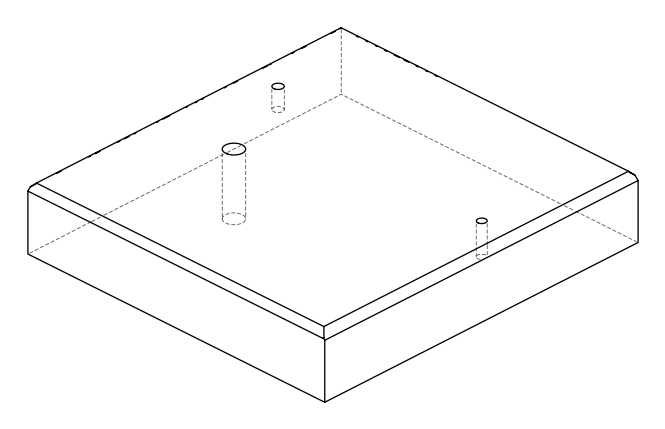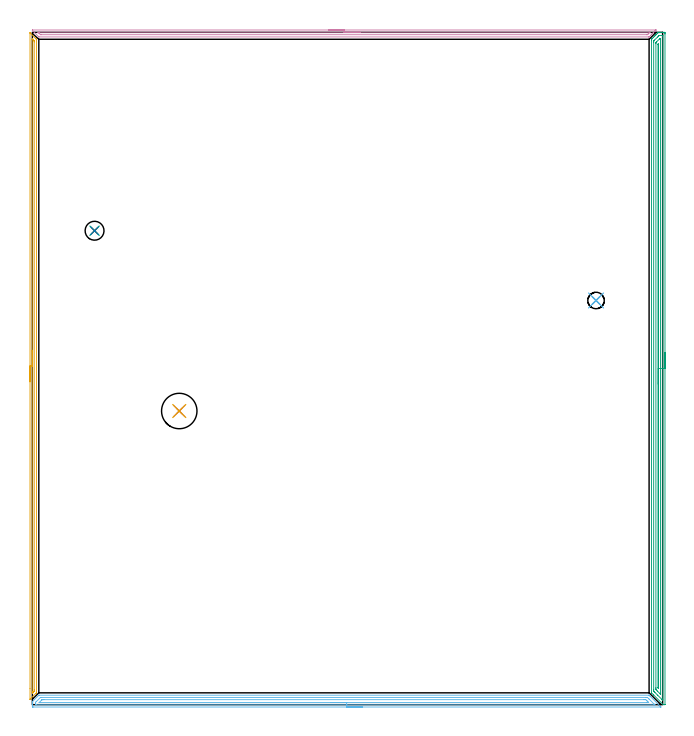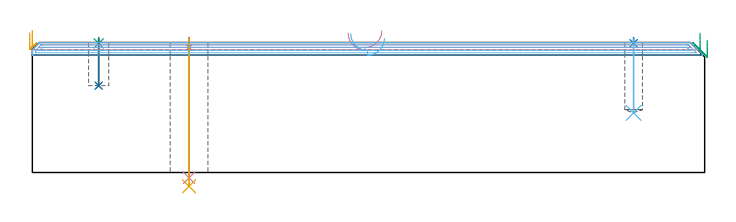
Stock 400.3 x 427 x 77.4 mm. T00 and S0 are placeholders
(PLAN: 12 operations, 6 tool changes, 37.9 min)
(1 SPOT_DRILL | STEP1HOLE | NXT0321_9005460120000 | 0.05 min | 183 mm3)
(2 SPOT_DRILL_1 | STEP1POCKET | NXT0321_9005460120000 | 0.03 min | 2 mm3)
(3 SPOT_DRILL_2 | STEP1POCKET_1 | NXT0321_9005460120000 | 0.03 min | 1 mm3)
(4 DRILL_THROUGH_HOLE_INTO_CENTER | STEP1HOLE | NXT0301_065 | 0.33 min | 5211 mm3)
(5 DRILL_TO_ENLARGE_THROUGH_HOLE | STEP1HOLE | UGT0301_054 | 0.35 min | 25342 mm3)
(6 DRILL_BLIND_HOLE_INTO_CENTER | STEP1POCKET | NXT0301_076 | 0.18 min | 3502 mm3)
(7 DRILL_BLIND_HOLE_INTO_CENTER_1 | STEP1POCKET_1 | NXT0301_042 | 0.11 min | 974 mm3)
(8 DRILL_TO_ENLARGE_BLIND_HOLE | STEP1POCKET_1 | UGT0301_373 | 0.11 min | 1920 mm3)
(9 AREA_MILL | FG_CHAMFER_SURFACE | UGT0205_001 | 13.67 min | 15800 mm3)
(10 AREA_MILL_1 | FG_CHAMFER_SURFACE_1 | UGT0205_001 | 6.45 min | 3799 mm3)
(11 AREA_MILL_2 | FG_CHAMFER_SURFACE_2 | UGT0205_001 | 6.88 min | 3554 mm3)
(12 AREA_MILL_3 | FG_CHAMFER_SURFACE_3 | UGT0205_001 | 9.67 min | 11046 mm3)
(TOOL NXT0321_9005460120000 | NC Spot Drill, 142deg, 12mm, Carbide, Uncoated | D12 PA142 FL30 Z2)
(TOOL NXT0301_065 | Carbide Drill 9.4mm [860.1-0940-075A1-MM 2214] | D9.4 PA140 FL98 Z2)
(TOOL UGT0301_054 | Twist Drill 22.5 mm | D22.5 PA118 FL155 Z2)
(TOOL NXT0301_076 | Carbide Drill 10.5mm [860.1-1050-032A1-MM 2214] | D10.5 PA140 FL55 Z2)
(TOOL NXT0301_042 | Carbide Drill 7.1mm [860.1-0710-057A1-MM 2214] | D7.1 PA140 FL85 Z2)
(TOOL UGT0301_373 | Twist Drill Flat Bottom 12 mm | D12 PA180 FL101 Z2)
(TOOL UGT0205_001 | Chamfer Mill 20 x 3 x 45 deg. | D20 FL50 Z2)
(OP 1 SPOT_DRILL)
G17 G21 G94 G90
T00 M6
G54
G17 G0 G90 X93.3 Y186.5 S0 M3
G43 Z87.4 H0
G94 G81 G98 Z74.4 F250. R80.4
G80
M5
M2
(OP 2 SPOT_DRILL_1)
G17 G21 G94 G90
T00 M6
G54
G17 G0 G90 X358. Y256.7 S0 M3
G43 Z87.4 H0
G94 G81 G98 Z76.948 F250. R80.4
G80
M5
M2
(OP 3 SPOT_DRILL_2)
G17 G21 G94 G90
T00 M6
G54
G17 G0 G90 X39.5 Y301. S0 M3
G43 Z87.4 H0
G94 G81 G98 Z76.875 F250. R80.4
G80
M5
M2
(OP 4 DRILL_THROUGH_HOLE_INTO_CENTER)
G17 G21 G94 G90
T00 M6
G54
G17 G0 G90 X93.3 Y186.5 S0 M3
G43 Z87.4 H1
G94 G73 G98 Z-3.211 F250. Q8.957 R79.4
G80
M5
M2
(OP 5 DRILL_TO_ENLARGE_THROUGH_HOLE)
G17 G21 G94 G90
T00 M6
G54
G17 G0 G90 X93.3 Y186.5 S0 M3
G43 Z87.4 H0
G94 G73 G98 Z-8.26 F250. Q21.415 R79.4
G80
M5
M2
(OP 6 DRILL_BLIND_HOLE_INTO_CENTER)
G17 G21 G94 G90
T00 M6
G54
G17 G0 G90 X358. Y256.7 S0 M3
G43 Z87.4 H1
G94 G81 G98 Z35.5 F250. R79.4
G80
M5
M2
(OP 7 DRILL_BLIND_HOLE_INTO_CENTER_1)
G17 G21 G94 G90
T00 M6
G54
G17 G0 G90 X39.5 Y301. S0 M3
G43 Z87.4 H1
G94 G81 G98 Z51.7 F250. R79.4
G80
M5
M2
(OP 8 DRILL_TO_ENLARGE_BLIND_HOLE)
G17 G21 G94 G90
T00 M6
G54
G17 G0 G90 X39.5 Y301. S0 M3
G43 Z87.4 H0
G94 G81 G98 Z51.7 F250. R79.4
G80
M5
M2
(OP 9 AREA_MILL)
G17 G21 G94 G90
T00 M6
G54
G17 G0 G90 X401.8 Y223.5 S1061 M3
G43 Z87.4 H0
Z78.8
G94 G1 Y223.462 Z77.928 F250.
Y223.348 Z77.064
Y223.159 Z76.212
Y222.897 Z75.38
Y222.563 Z74.574
Y222.16 Z73.8
Y221.691 Z73.064
Y221.16 Z72.372
Y220.571 Z71.729
Y219.928 Z71.14
Y219.236 Z70.609
Y218.5 Z70.14
Y217.726 Z69.737
Y216.92 Z69.403
Y216.088 Z69.141
Y215.236 Z68.952
Y214.372 Z68.838
Y213.5 Z68.8
Y0.186
X401.795 Y0.053 Z68.804
X401.793 Y0.01 Z68.806
X401.587 Y0. Z69.013
X401.289 Z69.311
X400.982 Y0.001 Z69.614
X400.692 Y0.009 Z69.905
X400.681 Y0.017 Z69.916
X394.533 Y6.167 Z76.067
X394.437 Y6.262 Z76.16
X394.402 Y6.297 Z76.196
X393.307 Y7.392 Z77.292
X393.285 Y7.415 Z77.313
X393.206 Y7.498 Z77.392
X393.2 Y7.788 Z77.4
Y421.895
X393.203 Y422.595 Z77.388
X393.372 Y422.772 Z77.228
X393.389 Y422.79 Z77.211
X393.562 Y422.964 Z77.035
X394.283 Y423.684 Z76.316
X394.437 Y423.839 Z76.159
X394.86 Y424.26 Z75.74
X395.178 Y424.578 Z75.421
X395.312 Y424.714 Z75.284
X395.682 Y425.082 Z74.918
X395.827 Y425.227 Z74.773
X396.072 Y425.473 Z74.526
X396.187 Y425.589 Z74.409
X396.763 Y426.163 Z73.837
X396.966 Y426.367 Z73.632
X397.062 Y426.464 Z73.534
X397.265 Y426.665 Z73.334
X397.326 Y426.726 Z73.274
X397.5 Y426.901 Z73.099
X397.566 Y426.963 Z73.033
X397.609 Y426.999 Z72.987
X397.938 Y427. Z72.66
X398.044 Z72.554
X398.813 Z71.782
X400.051 Z70.546
X400.563 Z70.032
X401.182 Z69.414
X401.438 Y426.996 Z69.158
X401.792 Y426.99 Z68.804
X401.796 Y426.733 Z68.802
X401.799 Y426.367 Z68.801
X401.8 Y425.997 Z68.8
Y213.5
X400.386 Z70.214
X400.385 Y3.498 Z70.215
X400.384 Y3.316 Z70.216
X400.379 Y2.79 Z70.221
X399.836 Y3.316 Z70.764
X397.15 Y5.999 Z73.45
X395.362 Y7.788 Z75.238
X395.312 Y7.837 Z75.288
X394.896 Y8.258 Z75.704
X394.685 Y8.474 Z75.915
X394.634 Y8.527 Z75.966
X394.621 Y8.582 Z75.979
X394.614 Y9.577 Z75.986
Y420.82
X394.615 Y421.001 Z75.985
X394.618 Y421.358 Z75.982
X394.621 Y421.534 Z75.979
X394.629 Y421.568 Z75.971
X394.649 Y421.592 Z75.951
X394.69 Y421.637 Z75.91
X394.945 Y421.895 Z75.655
X395.13 Y422.081 Z75.47
X397.062 Y424.013 Z73.538
X397.628 Y424.578 Z72.972
X397.786 Y424.734 Z72.814
X397.938 Y424.88 Z72.662
X398.055 Y424.99 Z72.545
X398.169 Y424.994 Z72.431
X398.402 Y424.999 Z72.198
X400.151 Y425. Z70.449
X400.328 Y424.997 Z70.272
X400.363 Y424.994 Z70.237
X400.376 Y424.99 Z70.224
X400.379 Y424.98 Z70.221
X400.382 Y424.938 Z70.218
X400.385 Y424.76 Z70.215
X400.386 Y213.5 Z70.214
X398.972 Z71.628
X398.971 Y6.894 Z71.629
X398.97 Y6.733 Z71.63
X398.968 Y6.678 Z71.632
X398.966 Y6.651 Z71.634
X398.919 Y6.692 Z71.681
X398.813 Y6.79 Z71.787
X398.706 Y6.894 Z71.894
X396.917 Y8.682 Z73.683
X396.187 Y9.42 Z74.413
X396.036 Y9.577 Z74.564
X396.033 Y9.735 Z74.567
X396.029 Y10.471 Z74.571
Y10.633
Y420.106
X396.03 Y420.267 Z74.57
X396.034 Y420.431 Z74.566
X396.038 Y420.527 Z74.562
X396.076 Y420.569 Z74.524
X396.187 Y420.686 Z74.413
X396.342 Y420.843 Z74.258
X396.5 Y421.001 Z74.1
X398.29 Y422.79 Z72.31
X398.469 Y422.96 Z72.131
X398.495 Y422.984 Z72.105
X398.539 Y422.991 Z72.061
X398.609 Y422.998 Z71.991
X398.813 Y422.999 Z71.787
X398.881 Y422.997 Z71.719
X398.936 Y422.993 Z71.664
X398.965 Y422.989 Z71.635
X398.966 Y422.951 Z71.634
X398.97 Y422.79 Z71.63
X398.971 Y422.628 Z71.629
X398.972 Y213.5 Z71.628
X397.557 Z73.043
Y10.86
X397.556 Y10.801 Z73.044
X397.553 Y10.684 Z73.047
X397.545 Y10.515 Z73.055
X397.502 Y10.553 Z73.098
X397.463 Y10.594 Z73.137
X397.45 Y10.61 Z73.15
X397.446 Y10.684 Z73.154
X397.443 Y10.801 Z73.157
Y419.212
X397.444 Y419.329 Z73.156
X397.447 Y419.435 Z73.153
X397.449 Y419.482 Z73.151
X397.464 Y419.503 Z73.136
X397.555 Y419.603 Z73.045
X397.556 Z73.044
X397.557 Y418.824 Z73.043
Y213.5
Y212.628 Z73.081
Y211.763 Z73.195
Y210.912 Z73.383
Y210.08 Z73.646
Y209.274 Z73.98
Y208.5 Z74.382
Y207.764 Z74.851
Y207.072 Z75.382
Y206.429 Z75.972
Y205.84 Z76.615
Y205.308 Z77.307
Y204.84 Z78.043
Y204.437 Z78.817
Y204.103 Z79.622
Y203.841 Z80.454
Y203.652 Z81.306
Y203.538 Z82.171
Y203.5 Z83.043
G0 Z87.4
M5
M2
(OP 10 AREA_MILL_1)
G17 G21 G94 G90
T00 M6
G54
G17 G0 G90 X188.05 Y428.5 S1061 M3
G43 Z87.4 H0
Z83.
G94 G1 X188.088 Z82.128 F250.
X188.202 Z81.263
X188.391 Z80.412
X188.653 Z79.58
X188.987 Z78.774
X189.39 Z78.
X189.859 Z77.264
X190.39 Z76.572
X190.979 Z75.929
X191.622 Z75.339
X192.314 Z74.808
X193.05 Z74.34
X193.824 Z73.937
X194.63 Z73.603
X195.462 Z73.341
X196.314 Z73.152
X197.179 Z73.038
X198.05 Z73.
X396.077
X396.083 Y428.495 Z73.004
X396.077 Y428.479 Z73.02
X396.028 Y428.428 Z73.072
X395.779 Y428.178 Z73.319
X395.662 Y428.061 Z73.436
X395.481 Y427.881 Z73.618
X395.327 Y427.727 Z73.773
X395.222 Y427.621 Z73.877
X395.184 Y427.583 Z73.915
X394.483 Y426.882 Z74.617
X394.342 Y426.74 Z74.757
X394.29 Y426.689 Z74.809
X393.638 Y426.038 Z75.462
X393.461 Y425.86 Z75.637
X392.801 Y425.201 Z76.299
X392.581 Y424.979 Z76.517
X391.95 Y424.35 Z77.15
X391.908 Y424.308 Z77.192
X391.701 Y424.099 Z77.394
X391.699
X391.463 Y424.1 Z77.4
X4.178
X4.106 Y424.105 Z77.391
X4.008 Y424.191 Z77.307
X0.046 Y428.156 Z73.341
X-0.004 Y428.223 Z73.273
X-0.005 Y428.295 Z73.201
X-0.002 Y428.419 Z73.076
X0.003 Y428.491 Z73.005
X0.048 Y428.495 Z73.004
X0.158 Y428.5 Z73.
X198.05
Y427.086 Z74.414
X391.908 Y427.085 Z74.415
X392.006 Y427.084 Z74.416
X392.172 Y427.079 Z74.421
X392.213 Y427.072 Z74.428
X392.203 Y427.061 Z74.439
X392.119 Y426.972 Z74.528
X392.004 Y426.854 Z74.646
X391.908 Y426.757 Z74.743
X391.234 Y426.084 Z75.416
X391.014 Y425.864 Z75.636
X390.789 Y425.642 Z75.858
X390.69 Y425.548 Z75.952
X390.662 Y425.524 Z75.976
X390.618 Y425.521 Z75.979
X390.52 Y425.518 Z75.982
X390.121 Y425.515 Z75.985
X390.025 Y425.514 Z75.986
X5.868
X5.47 Y425.516 Z75.984
X5.271 Y425.519 Z75.981
X5.173 Y425.521 Z75.979
X5.126 Y425.536 Z75.964
X5.071 Y425.585 Z75.915
X4.352 Y426.3 Z75.2
X4.178 Y426.474 Z75.026
X3.631 Y427.032 Z74.468
X3.597 Y427.079 Z74.421
X3.666 Y427.081 Z74.419
X3.837 Y427.084 Z74.416
X4.178 Y427.086 Z74.414
X4.274
X198.05
X198.922 Z74.452
X199.787 Z74.566
X200.638 Z74.755
X201.47 Z75.017
X202.276 Z75.351
X203.05 Z75.754
X203.786 Z76.223
X204.478 Z76.754
X205.121 Z77.343
X205.711 Z77.986
X206.242 Z78.678
X206.71 Z79.414
X207.113 Z80.188
X207.447 Z80.994
X207.709 Z81.826
X207.898 Z82.678
X208.012 Z83.543
X208.05 Z84.414
G0 Z87.4
M5
M2
(OP 11 AREA_MILL_2)
G17 G21 G94 G90
T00 M6
G54
G17 G0 G90 X-1.5 Y205.05 S1061 M3
G43 Z87.4 H0
Z83.3
G94 G1 Y205.088 Z82.428 F250.
Y205.202 Z81.564
Y205.391 Z80.712
Y205.653 Z79.88
Y205.987 Z79.074
Y206.39 Z78.3
Y206.858 Z77.564
Y207.39 Z76.872
Y207.979 Z76.229
Y208.622 Z75.64
Y209.314 Z75.108
Y210.05 Z74.64
Y210.824 Z74.237
Y211.63 Z73.903
Y212.462 Z73.641
Y213.314 Z73.452
Y214.178 Z73.338
Y215.05 Z73.3
Y426.61
X-1.495 Y426.673 Z73.303
X-1.493 Y426.682 Z73.304
X-1.448 Y426.649 Z73.35
X2.366 Y422.834 Z77.166
X2.555 Y422.642 Z77.351
X2.596 Y422.594 Z77.389
X2.6 Y422.494 Z77.4
Y7.606
X2.596 Y7.505 Z77.389
X2.555 Y7.457 Z77.351
X2.366 Y7.266 Z77.166
X-1.45 Y3.45 Z73.348
X-1.495 Y3.416 Z73.302
X-1.499 Y3.425 Z73.299
X-1.5 Y10.191 Z73.3
Y215.05
X-0.086 Z74.714
X-0.085 Y422.494 Z74.715
X-0.084 Y422.682 Z74.716
X-0.081 Y422.776 Z74.719
X-0.08 Y422.809 Z74.72
X-0.06 Y422.799 Z74.74
X0.254 Y422.494 Z75.054
X0.55 Y422.198 Z75.35
X1.141 Y421.6 Z75.941
X1.179 Y421.554 Z75.979
X1.181 Y421.518 Z75.981
X1.184 Y421.437 Z75.984
X1.185 Y421.274 Z75.985
X1.186 Y420.947 Z75.986
Y9.394
X1.185 Y8.743 Z75.985
X1.182 Y8.621 Z75.982
X1.179 Y8.562 Z75.979
X1.175 Y8.537 Z75.975
X1.145 Y8.5 Z75.945
X0.846 Y8.197 Z75.646
X0.55 Y7.9 Z75.35
X0.405 Y7.755 Z75.205
X0.256 Y7.606 Z75.056
X0.026 Y7.383 Z74.826
X-0.042 Y7.32 Z74.758
X-0.079 Y7.295 Z74.721
X-0.082 Y7.36 Z74.718
X-0.084 Y7.606 Z74.716
X-0.085 Y7.982 Z74.715
X-0.086 Y8.258 Z74.714
Y215.05
Y215.922 Z74.752
Y216.786 Z74.866
Y217.638 Z75.055
Y218.47 Z75.317
Y219.276 Z75.651
Y220.05 Z76.054
Y220.786 Z76.523
Y221.478 Z77.054
Y222.121 Z77.643
Y222.71 Z78.286
Y223.242 Z78.978
Y223.71 Z79.714
Y224.113 Z80.488
Y224.447 Z81.294
Y224.709 Z82.126
Y224.898 Z82.978
Y225.012 Z83.843
Y225.05 Z84.714
G0 Z87.4
M5
M2
(OP 12 AREA_MILL_3)
G17 G21 G94 G90
T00 M6
G54
G17 G0 G90 X209.6 Y-1.5 S1061 M3
G43 Z87.4 H0
Z79.9
G94 G1 X209.562 Z79.028 F250.
X209.448 Z78.164
X209.259 Z77.312
X208.997 Z76.48
X208.663 Z75.674
X208.26 Z74.9
X207.791 Z74.164
X207.26 Z73.472
X206.671 Z72.829
X206.028 Z72.24
X205.336 Z71.708
X204.6 Z71.24
X203.826 Z70.837
X203.02 Z70.503
X202.188 Z70.241
X201.336 Z70.052
X200.472 Z69.938
X199.6 Z69.9
X0.631
X0.016 Y-1.492 Z69.903
X0.007 Y-1.491 Z69.905
X0. Y-0.878 Z70.517
Y-0.351 Z71.046
Y0.016 Z71.412
Y0.543 Z71.939
Y0.91 Z72.304
Y1.7 Z73.099
Y1.752 Z73.15
X0.001 Y1.803 Z73.201
X0.003 Y1.893 Z73.289
X0.034 Y1.936 Z73.332
X3.922 Y5.825 Z77.219
X4.031 Y5.931 Z77.328
X4.113 Y6.003 Z77.396
X4.205 Y6. Z77.4
X391.42
X391.687 Y6.005 Z77.391
X391.719 Y5.982 Z77.378
X392.31 Y5.39 Z76.79
X398.867 Y-1.167 Z70.232
X399.026 Y-1.325 Z70.072
X399.166 Y-1.469 Z69.929
X399.183 Y-1.494 Z69.903
X399.166 Y-1.499 Z69.899
X199.6 Y-1.5 Z69.9
Y-0.086 Z71.314
X2.419 Y-0.085 Z71.315
X2.317 Y-0.084 Z71.316
X2.114 Y-0.079 Z71.321
X2.009 Y-0.074 Z71.326
X2.006 Y-0.044 Z71.356
X2.004 Y0.016 Z71.416
X2.001 Y0.434 Z71.834
Y0.91 Z72.31
X2.004 Y1.324 Z72.724
X2.01 Y1.445 Z72.845
X2.375 Y1.825 Z73.225
X5.068 Y4.517 Z75.917
X5.102 Y4.545 Z75.945
X5.155 Y4.579 Z75.979
X5.201 Y4.581 Z75.981
X5.3 Y4.584 Z75.984
X5.498 Y4.585 Z75.985
X5.894 Y4.586 Z75.986
X389.627
X390.421 Y4.584 Z75.984
X390.521 Y4.582 Z75.982
X390.621 Y4.579 Z75.979
X390.669 Y4.57 Z75.97
X390.7 Y4.542 Z75.942
X390.763 Y4.484 Z75.884
X391.415 Y3.835 Z75.235
X391.66 Y3.59 Z74.99
X394.992 Y0.258 Z71.658
X395.234 Y0.016 Z71.416
X395.313 Y-0.066 Z71.334
X395.325 Y-0.08 Z71.32
Y-0.081 Z71.319
X395.317 Y-0.083 Z71.317
X395.264 Y-0.085 Z71.315
X395.196 Y-0.086 Z71.314
X199.6
Y1.328 Z72.728
X4.473 Y1.329 Z72.729
X4.395 Y1.33 Z72.73
X4.358 Y1.333 Z72.733
X4.347 Y1.335 Z72.735
Y1.338 Z72.738
X4.386 Y1.382 Z72.782
X4.506 Y1.505 Z72.905
X5.996 Y2.996 Z74.396
X6.12 Y3.113 Z74.513
X6.164 Y3.153 Z74.553
X6.208 Y3.164 Z74.564
X6.419 Y3.168 Z74.568
X6.89 Y3.17 Z74.57
X7.31 Y3.171 Z74.571
X388.258
X388.733
X389.155 Y3.169 Z74.569
X389.627 Y3.164 Z74.564
X390.1 Y2.697 Z74.097
X390.521 Y2.279 Z73.679
X390.996 Y1.803 Z73.203
X391.415 Y1.38 Z72.78
X391.453 Y1.335 Z72.735
X391.415 Y1.334 Z72.734
X390.995 Y1.33 Z72.73
X390.521 Y1.329 Z72.729
X390.102 Y1.328 Z72.728
X199.6
X198.728 Z72.767
X197.863 Z72.88
X197.012 Z73.069
X196.18 Z73.332
X195.374 Z73.665
X194.6 Z74.068
X193.864 Z74.537
X193.172 Z75.068
X192.529 Z75.657
X191.94 Z76.301
X191.408 Z76.993
X190.94 Z77.728
X190.537 Z78.502
X190.203 Z79.308
X189.941 Z80.14
X189.752 Z80.992
X189.638 Z81.857
X189.6 Z82.728
G0 Z87.4
M5
M2
